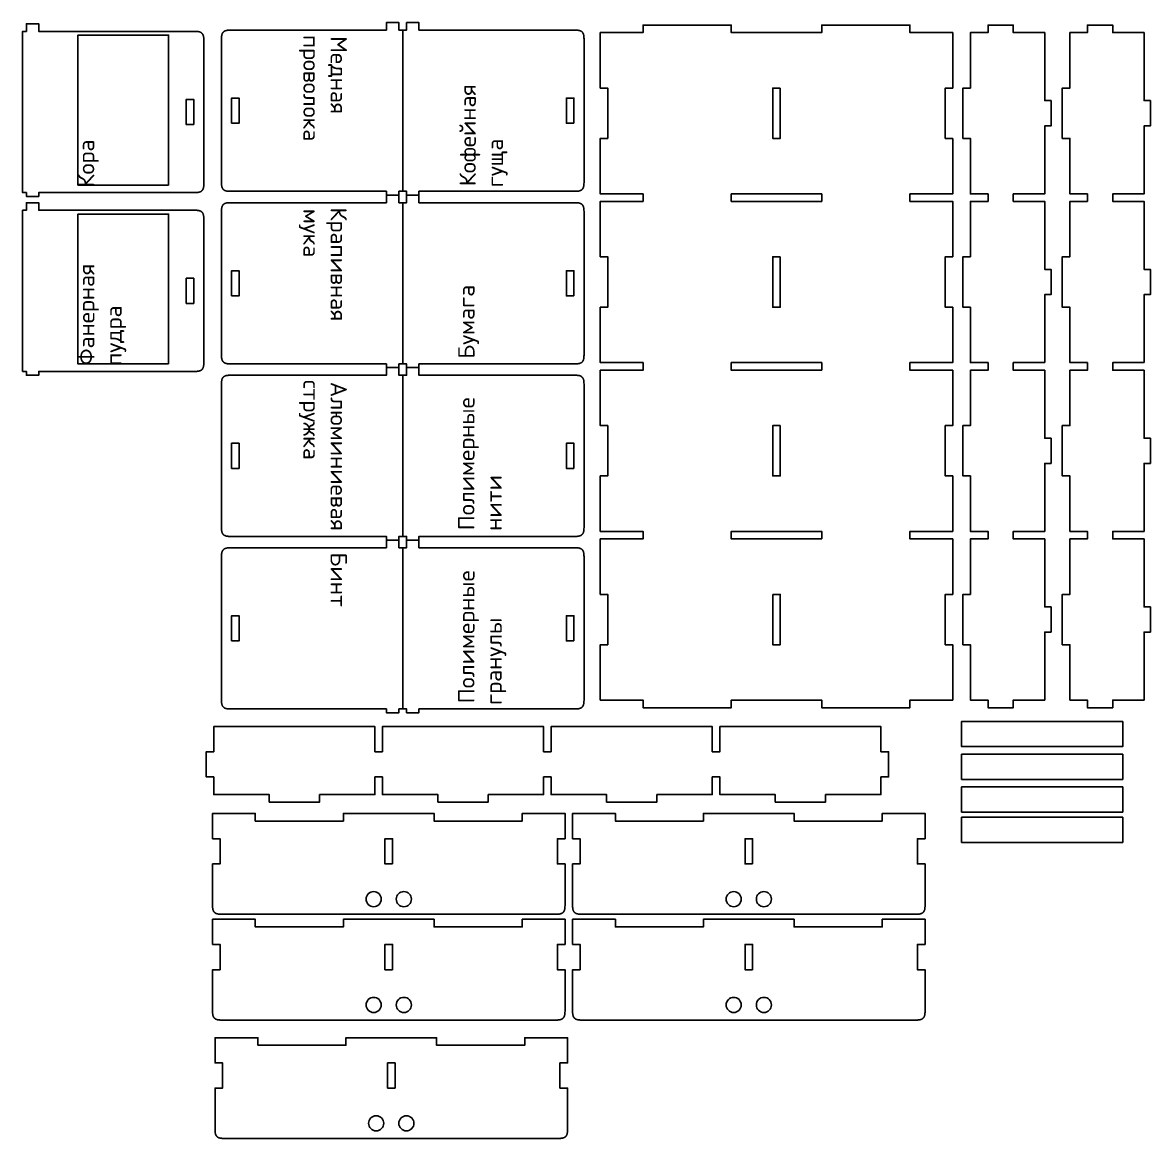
# Model space of a CAD drawing. Extents: x -322 to 126, y -771 to -328.
import ezdxf

# ---------------------------------------------------------------- set-up
doc = ezdxf.new("R2010")
doc.units = 0
doc.layers.add('DEFAULT', color=7, linetype='CONTINUOUS')
doc.styles.add('MTXPL_ARIAL', font='txt.shx', dxfattribs={"height": 0.2})
doc.styles.add('MTXPL_CONSOLAS', font='txt.shx', dxfattribs={"height": 0.2})

# ---------------------------------------------------------------- blocks, each defined once
blk = doc.blocks.new('*X1')
at = {"layer": 'DEFAULT', "style": 'MTXPL_ARIAL'}
for s, p in [('Фанерная', (-293.9, -464.06)), ('пудра', (-283.07, -464.3))]:
    blk.add_text(s, height=6.5, rotation=90, dxfattribs=at).set_placement(p)
blk = doc.blocks.new('*X2')
at = {"layer": 'DEFAULT', "style": 'MTXPL_CONSOLAS'}
for s, p in [('Полимерные', (-142.95, -598.27)), ('гранулы', (-132.11, -598.9))]:
    blk.add_text(s, height=6.5, rotation=90, dxfattribs=at).set_placement(p)
blk = doc.blocks.new('*X3')
at = {"layer": 'DEFAULT', "style": 'MTXPL_CONSOLAS'}
for s, p in [('Полимерные', (-142.95, -529.56)), ('нити', (-132.11, -529.78))]:
    blk.add_text(s, height=6.5, rotation=90, dxfattribs=at).set_placement(p)
blk = doc.blocks.new('*X4')
at = {"layer": 'DEFAULT', "style": 'MTXPL_CONSOLAS'}
for s, p in [('проволока', (-210.95, -332.87)), ('Медная', (-200.12, -333.42))]:
    blk.add_text(s, height=6.5, rotation=270, dxfattribs=at).set_placement(p)
blk = doc.blocks.new('*X5')
at = {"layer": 'DEFAULT', "style": 'MTXPL_CONSOLAS'}
for s, p in [('мука', (-210.95, -401.93)), ('Крапивная', (-200.12, -401.39))]:
    blk.add_text(s, height=6.5, rotation=270, dxfattribs=at).set_placement(p)
blk = doc.blocks.new('*X6')
at = {"layer": 'DEFAULT', "style": 'MTXPL_CONSOLAS'}
for s, p in [('стружка', (-210.95, -469.88)), ('Алюминиевая', (-200.12, -470.62))]:
    blk.add_text(s, height=6.5, rotation=270, dxfattribs=at).set_placement(p)
blk = doc.blocks.new('*X7')
at = {"layer": 'DEFAULT', "style": 'MTXPL_CONSOLAS'}
for s, p in [('Кофейная', (-142.42, -392.97)), ('гуща', (-131.59, -393.4))]:
    blk.add_text(s, height=6.5, rotation=90, dxfattribs=at).set_placement(p)

msp = doc.modelspace()

# ---------------------------------------------------------------- linework, layer by layer
at = {"layer": 'DEFAULT'}
for points in [[(-254.45, -331.5), (-316, -331.5), (-316, -328.5), (-320.91, -328.5), (-320.91, -331.5), (-322.45, -331.5), (-322.45, -395.5), (-320.91, -395.5), (-320.91, -397), (-316, -397), (-316, -395.5), (-254.45, -395.5), (-253.95, -395.5), (-253.47, -395.49), (-253.23, -395.47), (-253, -395.45), (-252.89, -395.44), (-252.78, -395.43), (-252.67, -395.41), (-252.56, -395.39), (-252.46, -395.37), (-252.36, -395.35), (-252.26, -395.32), (-252.16, -395.29), (-252.06, -395.26), (-251.97, -395.23), (-251.93, -395.21), (-251.88, -395.2), (-251.84, -395.18), (-251.8, -395.16), (-251.75, -395.14), (-251.71, -395.12), (-251.67, -395.09), (-251.63, -395.07), (-251.59, -395.05), (-251.55, -395.03), (-251.51, -395), (-251.48, -394.98), (-251.44, -394.95), (-251.4, -394.92), (-251.37, -394.9), (-251.33, -394.87), (-251.3, -394.84), (-251.27, -394.81), (-251.23, -394.78), (-251.2, -394.75), (-251.17, -394.72), (-251.14, -394.69), (-251.11, -394.65), (-251.08, -394.62), (-251.06, -394.58), (-251.03, -394.55), (-251, -394.51), (-250.98, -394.48), (-250.95, -394.44), (-250.93, -394.4), (-250.9, -394.36), (-250.88, -394.32), (-250.86, -394.28), (-250.84, -394.24), (-250.82, -394.2), (-250.8, -394.16), (-250.78, -394.11), (-250.76, -394.07), (-250.74, -394.03), (-250.72, -393.98), (-250.69, -393.89), (-250.66, -393.79), (-250.63, -393.7), (-250.61, -393.6), (-250.58, -393.49), (-250.56, -393.39), (-250.54, -393.28), (-250.53, -393.18), (-250.51, -393.06), (-250.5, -392.95), (-250.48, -392.72), (-250.47, -392.49), (-250.45, -392), (-250.45, -391.5), (-250.45, -335.5), (-250.45, -335), (-250.47, -334.51), (-250.48, -334.28), (-250.5, -334.05), (-250.51, -333.94), (-250.53, -333.82), (-250.54, -333.72), (-250.56, -333.61), (-250.58, -333.51), (-250.61, -333.4), (-250.63, -333.3), (-250.66, -333.21), (-250.69, -333.11), (-250.72, -333.02), (-250.74, -332.97), (-250.76, -332.93), (-250.78, -332.89), (-250.8, -332.84), (-250.82, -332.8), (-250.84, -332.76), (-250.86, -332.72), (-250.88, -332.68), (-250.9, -332.64), (-250.93, -332.6), (-250.95, -332.56), (-250.98, -332.52), (-251, -332.49), (-251.03, -332.45), (-251.06, -332.42), (-251.08, -332.38), (-251.11, -332.35), (-251.14, -332.31), (-251.17, -332.28), (-251.2, -332.25), (-251.23, -332.22), (-251.27, -332.19), (-251.3, -332.16), (-251.33, -332.13), (-251.37, -332.1), (-251.4, -332.08), (-251.44, -332.05), (-251.48, -332.02), (-251.51, -332), (-251.55, -331.97), (-251.59, -331.95), (-251.63, -331.93), (-251.67, -331.91), (-251.71, -331.88), (-251.75, -331.86), (-251.8, -331.84), (-251.84, -331.82), (-251.88, -331.8), (-251.93, -331.79), (-251.97, -331.77), (-252.06, -331.74), (-252.16, -331.71), (-252.26, -331.68), (-252.36, -331.65), (-252.46, -331.63), (-252.56, -331.61), (-252.67, -331.59), (-252.78, -331.57), (-252.89, -331.56), (-253, -331.55), (-253.23, -331.53), (-253.47, -331.51), (-253.95, -331.5)], [(-103.45, -331), (-165, -331), (-165, -328), (-169.91, -328), (-169.91, -331), (-171.45, -331), (-171.45, -395), (-169.91, -395), (-169.91, -396.5), (-165, -396.5), (-165, -395), (-103.45, -395), (-102.95, -395), (-102.47, -394.99), (-102.23, -394.97), (-102, -394.95), (-101.89, -394.94), (-101.78, -394.93), (-101.67, -394.91), (-101.56, -394.89), (-101.46, -394.87), (-101.36, -394.85), (-101.26, -394.82), (-101.16, -394.79), (-101.06, -394.76), (-100.97, -394.73), (-100.93, -394.71), (-100.88, -394.7), (-100.84, -394.68), (-100.8, -394.66), (-100.75, -394.64), (-100.71, -394.62), (-100.67, -394.59), (-100.63, -394.57), (-100.59, -394.55), (-100.55, -394.53), (-100.51, -394.5), (-100.48, -394.48), (-100.44, -394.45), (-100.4, -394.42), (-100.37, -394.4), (-100.33, -394.37), (-100.3, -394.34), (-100.27, -394.31), (-100.23, -394.28), (-100.2, -394.25), (-100.17, -394.22), (-100.14, -394.19), (-100.11, -394.15), (-100.08, -394.12), (-100.06, -394.08), (-100.03, -394.05), (-100, -394.01), (-99.98, -393.98), (-99.95, -393.94), (-99.93, -393.9), (-99.9, -393.86), (-99.88, -393.82), (-99.86, -393.78), (-99.84, -393.74), (-99.82, -393.7), (-99.8, -393.66), (-99.78, -393.61), (-99.76, -393.57), (-99.74, -393.53), (-99.72, -393.48), (-99.69, -393.39), (-99.66, -393.29), (-99.63, -393.2), (-99.61, -393.1), (-99.58, -392.99), (-99.56, -392.89), (-99.54, -392.78), (-99.53, -392.68), (-99.51, -392.56), (-99.5, -392.45), (-99.48, -392.22), (-99.47, -391.99), (-99.45, -391.5), (-99.45, -391), (-99.45, -335), (-99.45, -334.5), (-99.47, -334.01), (-99.48, -333.78), (-99.5, -333.55), (-99.51, -333.44), (-99.53, -333.32), (-99.54, -333.22), (-99.56, -333.11), (-99.58, -333.01), (-99.61, -332.9), (-99.63, -332.8), (-99.66, -332.71), (-99.69, -332.61), (-99.72, -332.52), (-99.74, -332.47), (-99.76, -332.43), (-99.78, -332.39), (-99.8, -332.34), (-99.82, -332.3), (-99.84, -332.26), (-99.86, -332.22), (-99.88, -332.18), (-99.9, -332.14), (-99.93, -332.1), (-99.95, -332.06), (-99.98, -332.02), (-100, -331.99), (-100.03, -331.95), (-100.06, -331.92), (-100.08, -331.88), (-100.11, -331.85), (-100.14, -331.81), (-100.17, -331.78), (-100.2, -331.75), (-100.23, -331.72), (-100.27, -331.69), (-100.3, -331.66), (-100.33, -331.63), (-100.37, -331.6), (-100.4, -331.58), (-100.44, -331.55), (-100.48, -331.52), (-100.51, -331.5), (-100.55, -331.47), (-100.59, -331.45), (-100.63, -331.43), (-100.67, -331.41), (-100.71, -331.38), (-100.75, -331.36), (-100.8, -331.34), (-100.84, -331.32), (-100.88, -331.3), (-100.93, -331.29), (-100.97, -331.27), (-101.06, -331.24), (-101.16, -331.21), (-101.26, -331.18), (-101.36, -331.15), (-101.46, -331.13), (-101.56, -331.11), (-101.67, -331.09), (-101.78, -331.07), (-101.89, -331.06), (-102, -331.05), (-102.23, -331.03), (-102.47, -331.01), (-102.95, -331)], [(47, -374), (47, -396), (30, -396), (30, -399), (47, -399), (47, -421), (44, -421), (44, -441), (47, -441), (47, -463), (30, -463), (30, -466), (47, -466), (47, -488), (44, -488), (44, -508), (47, -508), (47, -530), (30, -530), (30, -533), (47, -533), (47, -555), (44, -555), (44, -575), (47, -575), (47, -597), (30, -597), (30, -600), (-5, -600), (-5, -597), (-41, -597), (-41, -600), (-76, -600), (-76, -597), (-93, -597), (-93, -575), (-90, -575), (-90, -555), (-93, -555), (-93, -533), (-76, -533), (-76, -530), (-93, -530), (-93, -508), (-90, -508), (-90, -488), (-93, -488), (-93, -466), (-76, -466), (-76, -463), (-93, -463), (-93, -441), (-90, -441), (-90, -421), (-93, -421), (-93, -399), (-76, -399), (-76, -396), (-93, -396), (-93, -374), (-90, -374), (-90, -354), (-93, -354), (-93, -332), (-76, -332), (-76, -329), (-41, -329), (-41, -332), (-5, -332), (-5, -329), (30, -329), (30, -332), (47, -332), (47, -354), (44, -354), (44, -374)], [(83.52, -463), (71.04, -463), (71.04, -466), (83.52, -466), (83.52, -493), (86.04, -493), (86.04, -503), (83.52, -503), (83.52, -530), (71.04, -530), (71.04, -533), (83.52, -533), (83.52, -560), (86.04, -560), (86.04, -570), (83.52, -570), (83.52, -597), (71.04, -597), (71.04, -600), (61.04, -600), (61.04, -597), (54.04, -597), (54.04, -575), (51.04, -575), (51.04, -555), (54.04, -555), (54.04, -533), (61.04, -533), (61.04, -530), (54.04, -530), (54.04, -508), (51.04, -508), (51.04, -488), (54.04, -488), (54.04, -466), (61.04, -466), (61.04, -463), (54.04, -463), (54.04, -441), (51.04, -441), (51.04, -421), (54.04, -421), (54.04, -399), (61.04, -399), (61.04, -396), (54.04, -396), (54.04, -374), (51.04, -374), (51.04, -354), (54.04, -354), (54.04, -332), (61.04, -332), (61.04, -329), (71.04, -329), (71.04, -332), (83.52, -332), (83.52, -359), (86.04, -359), (86.04, -369), (83.52, -369), (83.52, -396), (71.04, -396), (71.04, -399), (83.52, -399), (83.52, -426), (86.04, -426), (86.04, -436), (83.52, -436)], [(123, -463), (110.52, -463), (110.52, -466), (123, -466), (123, -493), (125.52, -493), (125.52, -503), (123, -503), (123, -530), (110.52, -530), (110.52, -533), (123, -533), (123, -560), (125.52, -560), (125.52, -570), (123, -570), (123, -597), (110.52, -597), (110.52, -600), (100.52, -600), (100.52, -597), (93.52, -597), (93.52, -575), (90.52, -575), (90.52, -555), (93.52, -555), (93.52, -533), (100.52, -533), (100.52, -530), (93.52, -530), (93.52, -508), (90.52, -508), (90.52, -488), (93.52, -488), (93.52, -466), (100.52, -466), (100.52, -463), (93.52, -463), (93.52, -441), (90.52, -441), (90.52, -421), (93.52, -421), (93.52, -399), (100.52, -399), (100.52, -396), (93.52, -396), (93.52, -374), (90.52, -374), (90.52, -354), (93.52, -354), (93.52, -332), (100.52, -332), (100.52, -329), (110.52, -329), (110.52, -332), (123, -332), (123, -359), (125.52, -359), (125.52, -369), (123, -369), (123, -396), (110.52, -396), (110.52, -399), (123, -399), (123, -426), (125.52, -426), (125.52, -436), (123, -436)], [(-264.45, -392.5), (-300.45, -392.5), (-300.45, -333), (-264.45, -333)], [(-239.45, -368), (-236.45, -368), (-236.45, -358), (-239.45, -358)], [(-103.45, -368), (-106.45, -368), (-106.45, -358), (-103.45, -358)], [(-21.5, -354), (-21.5, -374), (-24.5, -374), (-24.5, -354)], [(-254.45, -368.5), (-257.45, -368.5), (-257.45, -358.5), (-254.45, -358.5)], [(-239.45, -399.5), (-177.91, -399.5), (-177.91, -396.5), (-173, -396.5), (-173, -399.5), (-171.45, -399.5), (-171.45, -463.5), (-173, -463.5), (-173, -465), (-177.91, -465), (-177.91, -463.5), (-239.45, -463.5), (-239.95, -463.5), (-240.44, -463.49), (-240.67, -463.47), (-240.91, -463.45), (-241.02, -463.44), (-241.13, -463.43), (-241.24, -463.41), (-241.34, -463.39), (-241.45, -463.37), (-241.55, -463.35), (-241.65, -463.32), (-241.75, -463.29), (-241.84, -463.26), (-241.93, -463.23), (-241.98, -463.21), (-242.02, -463.2), (-242.07, -463.18), (-242.11, -463.16), (-242.15, -463.14), (-242.19, -463.12), (-242.24, -463.09), (-242.28, -463.07), (-242.32, -463.05), (-242.35, -463.03), (-242.39, -463), (-242.43, -462.98), (-242.47, -462.95), (-242.5, -462.92), (-242.54, -462.9), (-242.57, -462.87), (-242.61, -462.84), (-242.64, -462.81), (-242.67, -462.78), (-242.7, -462.75), (-242.73, -462.72), (-242.76, -462.69), (-242.79, -462.65), (-242.82, -462.62), (-242.85, -462.58), (-242.88, -462.55), (-242.9, -462.51), (-242.93, -462.48), (-242.95, -462.44), (-242.98, -462.4), (-243, -462.36), (-243.03, -462.32), (-243.05, -462.28), (-243.07, -462.24), (-243.09, -462.2), (-243.11, -462.16), (-243.13, -462.11), (-243.15, -462.07), (-243.17, -462.03), (-243.18, -461.98), (-243.22, -461.89), (-243.25, -461.79), (-243.27, -461.7), (-243.3, -461.6), (-243.32, -461.49), (-243.34, -461.39), (-243.36, -461.28), (-243.38, -461.18), (-243.39, -461.06), (-243.41, -460.95), (-243.42, -460.72), (-243.44, -460.49), (-243.45, -460), (-243.45, -459.5), (-243.45, -403.5), (-243.45, -403), (-243.44, -402.51), (-243.42, -402.28), (-243.41, -402.05), (-243.39, -401.94), (-243.38, -401.82), (-243.36, -401.72), (-243.34, -401.61), (-243.32, -401.51), (-243.3, -401.4), (-243.27, -401.3), (-243.25, -401.21), (-243.22, -401.11), (-243.18, -401.02), (-243.17, -400.97), (-243.15, -400.93), (-243.13, -400.89), (-243.11, -400.84), (-243.09, -400.8), (-243.07, -400.76), (-243.05, -400.72), (-243.03, -400.68), (-243, -400.64), (-242.98, -400.6), (-242.95, -400.56), (-242.93, -400.52), (-242.9, -400.49), (-242.88, -400.45), (-242.85, -400.42), (-242.82, -400.38), (-242.79, -400.35), (-242.76, -400.31), (-242.73, -400.28), (-242.7, -400.25), (-242.67, -400.22), (-242.64, -400.19), (-242.61, -400.16), (-242.57, -400.13), (-242.54, -400.1), (-242.5, -400.08), (-242.47, -400.05), (-242.43, -400.02), (-242.39, -400), (-242.35, -399.97), (-242.32, -399.95), (-242.28, -399.93), (-242.24, -399.91), (-242.19, -399.88), (-242.15, -399.86), (-242.11, -399.84), (-242.07, -399.82), (-242.02, -399.8), (-241.98, -399.79), (-241.93, -399.77), (-241.84, -399.74), (-241.75, -399.71), (-241.65, -399.68), (-241.55, -399.65), (-241.45, -399.63), (-241.34, -399.61), (-241.24, -399.59), (-241.13, -399.57), (-241.02, -399.56), (-240.91, -399.55), (-240.67, -399.53), (-240.44, -399.51), (-239.95, -399.5)], [(-5, -399), (-41, -399), (-41, -396), (-5, -396)], [(-254.45, -402.5), (-316, -402.5), (-316, -399.5), (-320.91, -399.5), (-320.91, -402.5), (-322.45, -402.5), (-322.45, -466.5), (-320.91, -466.5), (-320.91, -468), (-316, -468), (-316, -466.5), (-254.45, -466.5), (-253.95, -466.5), (-253.47, -466.49), (-253.23, -466.47), (-253, -466.45), (-252.89, -466.44), (-252.78, -466.43), (-252.67, -466.41), (-252.56, -466.39), (-252.46, -466.37), (-252.36, -466.35), (-252.26, -466.32), (-252.16, -466.29), (-252.06, -466.26), (-251.97, -466.23), (-251.93, -466.21), (-251.88, -466.2), (-251.84, -466.18), (-251.8, -466.16), (-251.75, -466.14), (-251.71, -466.12), (-251.67, -466.09), (-251.63, -466.07), (-251.59, -466.05), (-251.55, -466.03), (-251.51, -466), (-251.48, -465.98), (-251.44, -465.95), (-251.4, -465.92), (-251.37, -465.9), (-251.33, -465.87), (-251.3, -465.84), (-251.27, -465.81), (-251.23, -465.78), (-251.2, -465.75), (-251.17, -465.72), (-251.14, -465.69), (-251.11, -465.65), (-251.08, -465.62), (-251.06, -465.58), (-251.03, -465.55), (-251, -465.51), (-250.98, -465.48), (-250.95, -465.44), (-250.93, -465.4), (-250.9, -465.36), (-250.88, -465.32), (-250.86, -465.28), (-250.84, -465.24), (-250.82, -465.2), (-250.8, -465.16), (-250.78, -465.11), (-250.76, -465.07), (-250.74, -465.03), (-250.72, -464.98), (-250.69, -464.89), (-250.66, -464.79), (-250.63, -464.7), (-250.61, -464.6), (-250.58, -464.49), (-250.56, -464.39), (-250.54, -464.28), (-250.53, -464.18), (-250.51, -464.06), (-250.5, -463.95), (-250.48, -463.72), (-250.47, -463.49), (-250.45, -463), (-250.45, -462.5), (-250.45, -406.5), (-250.45, -406), (-250.47, -405.51), (-250.48, -405.28), (-250.5, -405.05), (-250.51, -404.94), (-250.53, -404.82), (-250.54, -404.72), (-250.56, -404.61), (-250.58, -404.51), (-250.61, -404.4), (-250.63, -404.3), (-250.66, -404.21), (-250.69, -404.11), (-250.72, -404.02), (-250.74, -403.97), (-250.76, -403.93), (-250.78, -403.89), (-250.8, -403.84), (-250.82, -403.8), (-250.84, -403.76), (-250.86, -403.72), (-250.88, -403.68), (-250.9, -403.64), (-250.93, -403.6), (-250.95, -403.56), (-250.98, -403.52), (-251, -403.49), (-251.03, -403.45), (-251.06, -403.42), (-251.08, -403.38), (-251.11, -403.35), (-251.14, -403.31), (-251.17, -403.28), (-251.2, -403.25), (-251.23, -403.22), (-251.27, -403.19), (-251.3, -403.16), (-251.33, -403.13), (-251.37, -403.1), (-251.4, -403.08), (-251.44, -403.05), (-251.48, -403.02), (-251.51, -403), (-251.55, -402.97), (-251.59, -402.95), (-251.63, -402.93), (-251.67, -402.91), (-251.71, -402.88), (-251.75, -402.86), (-251.8, -402.84), (-251.84, -402.82), (-251.88, -402.8), (-251.93, -402.79), (-251.97, -402.77), (-252.06, -402.74), (-252.16, -402.71), (-252.26, -402.68), (-252.36, -402.65), (-252.46, -402.63), (-252.56, -402.61), (-252.67, -402.59), (-252.78, -402.57), (-252.89, -402.56), (-253, -402.55), (-253.23, -402.53), (-253.47, -402.51), (-253.95, -402.5)], [(-264.45, -463.5), (-300.45, -463.5), (-300.45, -404), (-264.45, -404)], [(-21.5, -421), (-21.5, -441), (-24.5, -441), (-24.5, -421)], [(-254.45, -439.5), (-257.45, -439.5), (-257.45, -429.5), (-254.45, -429.5)], [(-239.45, -436.5), (-236.45, -436.5), (-236.45, -426.5), (-239.45, -426.5)], [(-103.45, -436.5), (-106.45, -436.5), (-106.45, -426.5), (-103.45, -426.5)], [(-239.45, -468), (-177.91, -468), (-177.91, -465), (-173, -465), (-173, -468), (-171.45, -468), (-171.45, -532), (-173, -532), (-173, -533.5), (-177.91, -533.5), (-177.91, -532), (-239.45, -532), (-239.95, -532), (-240.44, -531.99), (-240.67, -531.97), (-240.91, -531.95), (-241.02, -531.94), (-241.13, -531.93), (-241.24, -531.91), (-241.34, -531.89), (-241.45, -531.87), (-241.55, -531.85), (-241.65, -531.82), (-241.75, -531.79), (-241.84, -531.76), (-241.93, -531.73), (-241.98, -531.71), (-242.02, -531.7), (-242.07, -531.68), (-242.11, -531.66), (-242.15, -531.64), (-242.19, -531.62), (-242.24, -531.59), (-242.28, -531.57), (-242.32, -531.55), (-242.35, -531.53), (-242.39, -531.5), (-242.43, -531.48), (-242.47, -531.45), (-242.5, -531.42), (-242.54, -531.4), (-242.57, -531.37), (-242.61, -531.34), (-242.64, -531.31), (-242.67, -531.28), (-242.7, -531.25), (-242.73, -531.22), (-242.76, -531.19), (-242.79, -531.15), (-242.82, -531.12), (-242.85, -531.08), (-242.88, -531.05), (-242.9, -531.01), (-242.93, -530.98), (-242.95, -530.94), (-242.98, -530.9), (-243, -530.86), (-243.03, -530.82), (-243.05, -530.78), (-243.07, -530.74), (-243.09, -530.7), (-243.11, -530.66), (-243.13, -530.61), (-243.15, -530.57), (-243.17, -530.53), (-243.18, -530.48), (-243.22, -530.39), (-243.25, -530.29), (-243.27, -530.2), (-243.3, -530.1), (-243.32, -529.99), (-243.34, -529.89), (-243.36, -529.78), (-243.38, -529.68), (-243.39, -529.56), (-243.41, -529.45), (-243.42, -529.22), (-243.44, -528.99), (-243.45, -528.5), (-243.45, -528), (-243.45, -472), (-243.45, -471.5), (-243.44, -471.01), (-243.42, -470.78), (-243.41, -470.55), (-243.39, -470.44), (-243.38, -470.32), (-243.36, -470.22), (-243.34, -470.11), (-243.32, -470.01), (-243.3, -469.9), (-243.27, -469.8), (-243.25, -469.71), (-243.22, -469.61), (-243.18, -469.52), (-243.17, -469.47), (-243.15, -469.43), (-243.13, -469.39), (-243.11, -469.34), (-243.09, -469.3), (-243.07, -469.26), (-243.05, -469.22), (-243.03, -469.18), (-243, -469.14), (-242.98, -469.1), (-242.95, -469.06), (-242.93, -469.02), (-242.9, -468.99), (-242.88, -468.95), (-242.85, -468.92), (-242.82, -468.88), (-242.79, -468.85), (-242.76, -468.81), (-242.73, -468.78), (-242.7, -468.75), (-242.67, -468.72), (-242.64, -468.69), (-242.61, -468.66), (-242.57, -468.63), (-242.54, -468.6), (-242.5, -468.58), (-242.47, -468.55), (-242.43, -468.52), (-242.39, -468.5), (-242.35, -468.47), (-242.32, -468.45), (-242.28, -468.43), (-242.24, -468.41), (-242.19, -468.38), (-242.15, -468.36), (-242.11, -468.34), (-242.07, -468.32), (-242.02, -468.3), (-241.98, -468.29), (-241.93, -468.27), (-241.84, -468.24), (-241.75, -468.21), (-241.65, -468.18), (-241.55, -468.15), (-241.45, -468.13), (-241.34, -468.11), (-241.24, -468.09), (-241.13, -468.07), (-241.02, -468.06), (-240.91, -468.05), (-240.67, -468.03), (-240.44, -468.01), (-239.95, -468)], [(-5, -466), (-41, -466), (-41, -463), (-5, -463)], [(-21.5, -488), (-21.5, -508), (-24.5, -508), (-24.5, -488)], [(-239.45, -505), (-236.45, -505), (-236.45, -495), (-239.45, -495)], [(-103.45, -505), (-106.45, -505), (-106.45, -495), (-103.45, -495)], [(-5, -533), (-41, -533), (-41, -530), (-5, -530)], [(-103.45, -536.5), (-165, -536.5), (-165, -533.5), (-169.91, -533.5), (-169.91, -536.5), (-171.45, -536.5), (-171.45, -600.5), (-169.91, -600.5), (-169.91, -602), (-165, -602), (-165, -600.5), (-103.45, -600.5), (-102.95, -600.5), (-102.47, -600.49), (-102.23, -600.47), (-102, -600.45), (-101.89, -600.44), (-101.78, -600.43), (-101.67, -600.41), (-101.56, -600.39), (-101.46, -600.37), (-101.36, -600.35), (-101.26, -600.32), (-101.16, -600.29), (-101.06, -600.26), (-100.97, -600.23), (-100.93, -600.21), (-100.88, -600.2), (-100.84, -600.18), (-100.8, -600.16), (-100.75, -600.14), (-100.71, -600.12), (-100.67, -600.09), (-100.63, -600.07), (-100.59, -600.05), (-100.55, -600.03), (-100.51, -600), (-100.48, -599.98), (-100.44, -599.95), (-100.4, -599.92), (-100.37, -599.9), (-100.33, -599.87), (-100.3, -599.84), (-100.27, -599.81), (-100.23, -599.78), (-100.2, -599.75), (-100.17, -599.72), (-100.14, -599.69), (-100.11, -599.65), (-100.08, -599.62), (-100.06, -599.58), (-100.03, -599.55), (-100, -599.51), (-99.98, -599.48), (-99.95, -599.44), (-99.93, -599.4), (-99.9, -599.36), (-99.88, -599.32), (-99.86, -599.28), (-99.84, -599.24), (-99.82, -599.2), (-99.8, -599.16), (-99.78, -599.11), (-99.76, -599.07), (-99.74, -599.03), (-99.72, -598.98), (-99.69, -598.89), (-99.66, -598.79), (-99.63, -598.7), (-99.61, -598.6), (-99.58, -598.49), (-99.56, -598.39), (-99.54, -598.28), (-99.53, -598.18), (-99.51, -598.06), (-99.5, -597.95), (-99.48, -597.72), (-99.47, -597.49), (-99.45, -597), (-99.45, -596.5), (-99.45, -540.5), (-99.45, -540), (-99.47, -539.51), (-99.48, -539.28), (-99.5, -539.05), (-99.51, -538.94), (-99.53, -538.82), (-99.54, -538.72), (-99.56, -538.61), (-99.58, -538.51), (-99.61, -538.4), (-99.63, -538.3), (-99.66, -538.21), (-99.69, -538.11), (-99.72, -538.02), (-99.74, -537.97), (-99.76, -537.93), (-99.78, -537.89), (-99.8, -537.84), (-99.82, -537.8), (-99.84, -537.76), (-99.86, -537.72), (-99.88, -537.68), (-99.9, -537.64), (-99.93, -537.6), (-99.95, -537.56), (-99.98, -537.52), (-100, -537.49), (-100.03, -537.45), (-100.06, -537.42), (-100.08, -537.38), (-100.11, -537.35), (-100.14, -537.31), (-100.17, -537.28), (-100.2, -537.25), (-100.23, -537.22), (-100.27, -537.19), (-100.3, -537.16), (-100.33, -537.13), (-100.37, -537.1), (-100.4, -537.08), (-100.44, -537.05), (-100.48, -537.02), (-100.51, -537), (-100.55, -536.97), (-100.59, -536.95), (-100.63, -536.93), (-100.67, -536.91), (-100.71, -536.88), (-100.75, -536.86), (-100.8, -536.84), (-100.84, -536.82), (-100.88, -536.8), (-100.93, -536.79), (-100.97, -536.77), (-101.06, -536.74), (-101.16, -536.71), (-101.26, -536.68), (-101.36, -536.65), (-101.46, -536.63), (-101.56, -536.61), (-101.67, -536.59), (-101.78, -536.57), (-101.89, -536.56), (-102, -536.55), (-102.23, -536.53), (-102.47, -536.51), (-102.95, -536.5)], [(-24.5, -555), (-24.5, -575), (-21.5, -575), (-21.5, -555)], [(-239.45, -573.5), (-236.45, -573.5), (-236.45, -563.5), (-239.45, -563.5)], [(-103.45, -573.5), (-106.45, -573.5), (-106.45, -563.5), (-103.45, -563.5)], [(-224.5, -637.5), (-224.5, -634.5), (-246.5, -634.5), (-246.5, -627.5), (-249.5, -627.5), (-249.5, -617.5), (-246.5, -617.5), (-246.5, -607.5), (-182.5, -607.5), (-182.5, -617.5), (-179.5, -617.5), (-179.5, -607.5), (-115.5, -607.5), (-115.5, -617.5), (-112.5, -617.5), (-112.5, -607.5), (-48.5, -607.5), (-48.5, -617.5), (-45.5, -617.5), (-45.5, -607.5), (18.5, -607.5), (18.5, -617.5), (21.5, -617.5), (21.5, -627.5), (18.5, -627.5), (18.5, -634.5), (-3.5, -634.5), (-3.5, -637.5), (-23.5, -637.5), (-23.5, -634.5), (-45.5, -634.5), (-45.5, -627.5), (-48.5, -627.5), (-48.5, -634.5), (-70.5, -634.5), (-70.5, -637.5), (-90.5, -637.5), (-90.5, -634.5), (-112.5, -634.5), (-112.5, -627.5), (-115.5, -627.5), (-115.5, -634.5), (-137.5, -634.5), (-137.5, -637.5), (-157.5, -637.5), (-157.5, -634.5), (-179.5, -634.5), (-179.5, -627.5), (-182.5, -627.5), (-182.5, -634.5), (-204.5, -634.5), (-204.5, -637.5)], [(114.52, -605.46), (114.52, -615.46), (50.52, -615.46), (50.52, -605.46)], [(114.52, -618.46), (114.52, -628.46), (50.52, -628.46), (50.52, -618.46)], [(114.52, -631.46), (114.52, -641.46), (50.52, -641.46), (50.52, -631.46)], [(-247, -678), (-247, -678.5), (-246.99, -678.99), (-246.97, -679.22), (-246.95, -679.45), (-246.94, -679.56), (-246.93, -679.68), (-246.91, -679.78), (-246.89, -679.89), (-246.87, -679.99), (-246.85, -680.1), (-246.82, -680.2), (-246.79, -680.29), (-246.76, -680.39), (-246.73, -680.48), (-246.71, -680.53), (-246.7, -680.57), (-246.68, -680.61), (-246.66, -680.66), (-246.64, -680.7), (-246.62, -680.74), (-246.59, -680.78), (-246.57, -680.82), (-246.55, -680.86), (-246.53, -680.9), (-246.5, -680.94), (-246.48, -680.98), (-246.45, -681.01), (-246.42, -681.05), (-246.4, -681.08), (-246.37, -681.12), (-246.34, -681.15), (-246.31, -681.19), (-246.28, -681.22), (-246.25, -681.25), (-246.22, -681.28), (-246.19, -681.31), (-246.15, -681.34), (-246.12, -681.37), (-246.08, -681.4), (-246.05, -681.42), (-246.01, -681.45), (-245.98, -681.48), (-245.94, -681.5), (-245.9, -681.53), (-245.86, -681.55), (-245.82, -681.57), (-245.78, -681.59), (-245.74, -681.62), (-245.7, -681.64), (-245.66, -681.66), (-245.61, -681.68), (-245.57, -681.7), (-245.53, -681.71), (-245.48, -681.73), (-245.39, -681.76), (-245.29, -681.79), (-245.2, -681.82), (-245.1, -681.85), (-244.99, -681.87), (-244.89, -681.89), (-244.78, -681.91), (-244.68, -681.93), (-244.56, -681.94), (-244.45, -681.95), (-244.22, -681.97), (-243.99, -681.99), (-243.5, -682), (-243, -682), (-111, -682), (-110.5, -682), (-110.01, -681.99), (-109.78, -681.97), (-109.55, -681.95), (-109.44, -681.94), (-109.32, -681.93), (-109.22, -681.91), (-109.11, -681.89), (-109.01, -681.87), (-108.9, -681.85), (-108.8, -681.82), (-108.71, -681.79), (-108.61, -681.76), (-108.52, -681.73), (-108.47, -681.71), (-108.43, -681.7), (-108.39, -681.68), (-108.34, -681.66), (-108.3, -681.64), (-108.26, -681.62), (-108.22, -681.59), (-108.18, -681.57), (-108.14, -681.55), (-108.1, -681.53), (-108.06, -681.5), (-108.02, -681.48), (-107.99, -681.45), (-107.95, -681.42), (-107.92, -681.4), (-107.88, -681.37), (-107.85, -681.34), (-107.81, -681.31), (-107.78, -681.28), (-107.75, -681.25), (-107.72, -681.22), (-107.69, -681.19), (-107.66, -681.15), (-107.63, -681.12), (-107.6, -681.08), (-107.58, -681.05), (-107.55, -681.01), (-107.52, -680.98), (-107.5, -680.94), (-107.47, -680.9), (-107.45, -680.86), (-107.43, -680.82), (-107.41, -680.78), (-107.38, -680.74), (-107.36, -680.7), (-107.34, -680.66), (-107.32, -680.61), (-107.3, -680.57), (-107.29, -680.53), (-107.27, -680.48), (-107.24, -680.39), (-107.21, -680.29), (-107.18, -680.2), (-107.15, -680.1), (-107.13, -679.99), (-107.11, -679.89), (-107.09, -679.78), (-107.07, -679.68), (-107.06, -679.56), (-107.05, -679.45), (-107.03, -679.22), (-107.01, -678.99), (-107, -678.5), (-107, -678), (-107, -662), (-110, -662), (-110, -652), (-107, -652), (-107, -642), (-124, -642), (-124, -645), (-159, -645), (-159, -642), (-195, -642), (-195, -645), (-230, -645), (-230, -642), (-247, -642), (-247, -652), (-244, -652), (-244, -662), (-247, -662)], [(-104, -678), (-104, -678.5), (-103.99, -678.99), (-103.97, -679.22), (-103.95, -679.45), (-103.94, -679.56), (-103.93, -679.68), (-103.91, -679.78), (-103.89, -679.89), (-103.87, -679.99), (-103.85, -680.1), (-103.82, -680.2), (-103.79, -680.29), (-103.76, -680.39), (-103.73, -680.48), (-103.71, -680.53), (-103.7, -680.57), (-103.68, -680.61), (-103.66, -680.66), (-103.64, -680.7), (-103.62, -680.74), (-103.59, -680.78), (-103.57, -680.82), (-103.55, -680.86), (-103.53, -680.9), (-103.5, -680.94), (-103.48, -680.98), (-103.45, -681.01), (-103.42, -681.05), (-103.4, -681.08), (-103.37, -681.12), (-103.34, -681.15), (-103.31, -681.19), (-103.28, -681.22), (-103.25, -681.25), (-103.22, -681.28), (-103.19, -681.31), (-103.15, -681.34), (-103.12, -681.37), (-103.08, -681.4), (-103.05, -681.42), (-103.01, -681.45), (-102.98, -681.48), (-102.94, -681.5), (-102.9, -681.53), (-102.86, -681.55), (-102.82, -681.57), (-102.78, -681.59), (-102.74, -681.62), (-102.7, -681.64), (-102.66, -681.66), (-102.61, -681.68), (-102.57, -681.7), (-102.53, -681.71), (-102.48, -681.73), (-102.39, -681.76), (-102.29, -681.79), (-102.2, -681.82), (-102.1, -681.85), (-101.99, -681.87), (-101.89, -681.89), (-101.78, -681.91), (-101.68, -681.93), (-101.56, -681.94), (-101.45, -681.95), (-101.22, -681.97), (-100.99, -681.99), (-100.5, -682), (-100, -682), (32, -682), (32.5, -682), (32.99, -681.99), (33.22, -681.97), (33.45, -681.95), (33.56, -681.94), (33.68, -681.93), (33.78, -681.91), (33.89, -681.89), (33.99, -681.87), (34.1, -681.85), (34.2, -681.82), (34.29, -681.79), (34.39, -681.76), (34.48, -681.73), (34.53, -681.71), (34.57, -681.7), (34.61, -681.68), (34.66, -681.66), (34.7, -681.64), (34.74, -681.62), (34.78, -681.59), (34.82, -681.57), (34.86, -681.55), (34.9, -681.53), (34.94, -681.5), (34.98, -681.48), (35.01, -681.45), (35.05, -681.42), (35.08, -681.4), (35.12, -681.37), (35.15, -681.34), (35.19, -681.31), (35.22, -681.28), (35.25, -681.25), (35.28, -681.22), (35.31, -681.19), (35.34, -681.15), (35.37, -681.12), (35.4, -681.08), (35.42, -681.05), (35.45, -681.01), (35.48, -680.98), (35.5, -680.94), (35.53, -680.9), (35.55, -680.86), (35.57, -680.82), (35.59, -680.78), (35.62, -680.74), (35.64, -680.7), (35.66, -680.66), (35.68, -680.61), (35.7, -680.57), (35.71, -680.53), (35.73, -680.48), (35.76, -680.39), (35.79, -680.29), (35.82, -680.2), (35.85, -680.1), (35.87, -679.99), (35.89, -679.89), (35.91, -679.78), (35.93, -679.68), (35.94, -679.56), (35.95, -679.45), (35.97, -679.22), (35.99, -678.99), (36, -678.5), (36, -678), (36, -662), (33, -662), (33, -652), (36, -652), (36, -642), (19, -642), (19, -645), (-16, -645), (-16, -642), (-52, -642), (-52, -645), (-87, -645), (-87, -642), (-104, -642), (-104, -652), (-101, -652), (-101, -662), (-104, -662)], [(114.52, -643.46), (114.52, -653.46), (50.52, -653.46), (50.52, -643.46)], [(-175.5, -662), (-175.5, -652), (-178.5, -652), (-178.5, -662)], [(-32.5, -662), (-32.5, -652), (-35.5, -652), (-35.5, -662)], [(-247, -720), (-247, -720.5), (-246.99, -720.99), (-246.97, -721.22), (-246.95, -721.45), (-246.94, -721.56), (-246.93, -721.68), (-246.91, -721.78), (-246.89, -721.89), (-246.87, -721.99), (-246.85, -722.1), (-246.82, -722.2), (-246.79, -722.29), (-246.76, -722.39), (-246.73, -722.48), (-246.71, -722.53), (-246.7, -722.57), (-246.68, -722.61), (-246.66, -722.66), (-246.64, -722.7), (-246.62, -722.74), (-246.59, -722.78), (-246.57, -722.82), (-246.55, -722.86), (-246.53, -722.9), (-246.5, -722.94), (-246.48, -722.98), (-246.45, -723.01), (-246.42, -723.05), (-246.4, -723.08), (-246.37, -723.12), (-246.34, -723.15), (-246.31, -723.19), (-246.28, -723.22), (-246.25, -723.25), (-246.22, -723.28), (-246.19, -723.31), (-246.15, -723.34), (-246.12, -723.37), (-246.08, -723.4), (-246.05, -723.42), (-246.01, -723.45), (-245.98, -723.48), (-245.94, -723.5), (-245.9, -723.53), (-245.86, -723.55), (-245.82, -723.57), (-245.78, -723.59), (-245.74, -723.62), (-245.7, -723.64), (-245.66, -723.66), (-245.61, -723.68), (-245.57, -723.7), (-245.53, -723.71), (-245.48, -723.73), (-245.39, -723.76), (-245.29, -723.79), (-245.2, -723.82), (-245.1, -723.85), (-244.99, -723.87), (-244.89, -723.89), (-244.78, -723.91), (-244.68, -723.93), (-244.56, -723.94), (-244.45, -723.95), (-244.22, -723.97), (-243.99, -723.99), (-243.5, -724), (-243, -724), (-111, -724), (-110.5, -724), (-110.01, -723.99), (-109.78, -723.97), (-109.55, -723.95), (-109.44, -723.94), (-109.32, -723.93), (-109.22, -723.91), (-109.11, -723.89), (-109.01, -723.87), (-108.9, -723.85), (-108.8, -723.82), (-108.71, -723.79), (-108.61, -723.76), (-108.52, -723.73), (-108.47, -723.71), (-108.43, -723.7), (-108.39, -723.68), (-108.34, -723.66), (-108.3, -723.64), (-108.26, -723.62), (-108.22, -723.59), (-108.18, -723.57), (-108.14, -723.55), (-108.1, -723.53), (-108.06, -723.5), (-108.02, -723.48), (-107.99, -723.45), (-107.95, -723.42), (-107.92, -723.4), (-107.88, -723.37), (-107.85, -723.34), (-107.81, -723.31), (-107.78, -723.28), (-107.75, -723.25), (-107.72, -723.22), (-107.69, -723.19), (-107.66, -723.15), (-107.63, -723.12), (-107.6, -723.08), (-107.58, -723.05), (-107.55, -723.01), (-107.52, -722.98), (-107.5, -722.94), (-107.47, -722.9), (-107.45, -722.86), (-107.43, -722.82), (-107.41, -722.78), (-107.38, -722.74), (-107.36, -722.7), (-107.34, -722.66), (-107.32, -722.61), (-107.3, -722.57), (-107.29, -722.53), (-107.27, -722.48), (-107.24, -722.39), (-107.21, -722.29), (-107.18, -722.2), (-107.15, -722.1), (-107.13, -721.99), (-107.11, -721.89), (-107.09, -721.78), (-107.07, -721.68), (-107.06, -721.56), (-107.05, -721.45), (-107.03, -721.22), (-107.01, -720.99), (-107, -720.5), (-107, -720), (-107, -704), (-110, -704), (-110, -694), (-107, -694), (-107, -684), (-124, -684), (-124, -687), (-159, -687), (-159, -684), (-195, -684), (-195, -687), (-230, -687), (-230, -684), (-247, -684), (-247, -694), (-244, -694), (-244, -704), (-247, -704)], [(-104, -720), (-104, -720.5), (-103.99, -720.99), (-103.97, -721.22), (-103.95, -721.45), (-103.94, -721.56), (-103.93, -721.68), (-103.91, -721.78), (-103.89, -721.89), (-103.87, -721.99), (-103.85, -722.1), (-103.82, -722.2), (-103.79, -722.29), (-103.76, -722.39), (-103.73, -722.48), (-103.71, -722.53), (-103.7, -722.57), (-103.68, -722.61), (-103.66, -722.66), (-103.64, -722.7), (-103.62, -722.74), (-103.59, -722.78), (-103.57, -722.82), (-103.55, -722.86), (-103.53, -722.9), (-103.5, -722.94), (-103.48, -722.98), (-103.45, -723.01), (-103.42, -723.05), (-103.4, -723.08), (-103.37, -723.12), (-103.34, -723.15), (-103.31, -723.19), (-103.28, -723.22), (-103.25, -723.25), (-103.22, -723.28), (-103.19, -723.31), (-103.15, -723.34), (-103.12, -723.37), (-103.08, -723.4), (-103.05, -723.42), (-103.01, -723.45), (-102.98, -723.48), (-102.94, -723.5), (-102.9, -723.53), (-102.86, -723.55), (-102.82, -723.57), (-102.78, -723.59), (-102.74, -723.62), (-102.7, -723.64), (-102.66, -723.66), (-102.61, -723.68), (-102.57, -723.7), (-102.53, -723.71), (-102.48, -723.73), (-102.39, -723.76), (-102.29, -723.79), (-102.2, -723.82), (-102.1, -723.85), (-101.99, -723.87), (-101.89, -723.89), (-101.78, -723.91), (-101.68, -723.93), (-101.56, -723.94), (-101.45, -723.95), (-101.22, -723.97), (-100.99, -723.99), (-100.5, -724), (-100, -724), (32, -724), (32.5, -724), (32.99, -723.99), (33.22, -723.97), (33.45, -723.95), (33.56, -723.94), (33.68, -723.93), (33.78, -723.91), (33.89, -723.89), (33.99, -723.87), (34.1, -723.85), (34.2, -723.82), (34.29, -723.79), (34.39, -723.76), (34.48, -723.73), (34.53, -723.71), (34.57, -723.7), (34.61, -723.68), (34.66, -723.66), (34.7, -723.64), (34.74, -723.62), (34.78, -723.59), (34.82, -723.57), (34.86, -723.55), (34.9, -723.53), (34.94, -723.5), (34.98, -723.48), (35.01, -723.45), (35.05, -723.42), (35.08, -723.4), (35.12, -723.37), (35.15, -723.34), (35.19, -723.31), (35.22, -723.28), (35.25, -723.25), (35.28, -723.22), (35.31, -723.19), (35.34, -723.15), (35.37, -723.12), (35.4, -723.08), (35.42, -723.05), (35.45, -723.01), (35.48, -722.98), (35.5, -722.94), (35.53, -722.9), (35.55, -722.86), (35.57, -722.82), (35.59, -722.78), (35.62, -722.74), (35.64, -722.7), (35.66, -722.66), (35.68, -722.61), (35.7, -722.57), (35.71, -722.53), (35.73, -722.48), (35.76, -722.39), (35.79, -722.29), (35.82, -722.2), (35.85, -722.1), (35.87, -721.99), (35.89, -721.89), (35.91, -721.78), (35.93, -721.68), (35.94, -721.56), (35.95, -721.45), (35.97, -721.22), (35.99, -720.99), (36, -720.5), (36, -720), (36, -704), (33, -704), (33, -694), (36, -694), (36, -684), (19, -684), (19, -687), (-16, -687), (-16, -684), (-52, -684), (-52, -687), (-87, -687), (-87, -684), (-104, -684), (-104, -694), (-101, -694), (-101, -704), (-104, -704)], [(-175.5, -704), (-175.5, -694), (-178.5, -694), (-178.5, -704)], [(-32.5, -704), (-32.5, -694), (-35.5, -694), (-35.5, -704)], [(-246, -767), (-246, -767.5), (-245.99, -767.99), (-245.97, -768.22), (-245.95, -768.45), (-245.94, -768.56), (-245.93, -768.68), (-245.91, -768.78), (-245.89, -768.89), (-245.87, -768.99), (-245.85, -769.1), (-245.82, -769.2), (-245.79, -769.29), (-245.76, -769.39), (-245.73, -769.48), (-245.71, -769.53), (-245.7, -769.57), (-245.68, -769.61), (-245.66, -769.66), (-245.64, -769.7), (-245.62, -769.74), (-245.59, -769.78), (-245.57, -769.82), (-245.55, -769.86), (-245.53, -769.9), (-245.5, -769.94), (-245.48, -769.98), (-245.45, -770.01), (-245.42, -770.05), (-245.4, -770.08), (-245.37, -770.12), (-245.34, -770.15), (-245.31, -770.19), (-245.28, -770.22), (-245.25, -770.25), (-245.22, -770.28), (-245.19, -770.31), (-245.15, -770.34), (-245.12, -770.37), (-245.08, -770.4), (-245.05, -770.42), (-245.01, -770.45), (-244.98, -770.48), (-244.94, -770.5), (-244.9, -770.53), (-244.86, -770.55), (-244.82, -770.57), (-244.78, -770.59), (-244.74, -770.62), (-244.7, -770.64), (-244.66, -770.66), (-244.61, -770.68), (-244.57, -770.7), (-244.53, -770.71), (-244.48, -770.73), (-244.39, -770.76), (-244.29, -770.79), (-244.2, -770.82), (-244.1, -770.85), (-243.99, -770.87), (-243.89, -770.89), (-243.78, -770.91), (-243.68, -770.93), (-243.56, -770.94), (-243.45, -770.95), (-243.22, -770.97), (-242.99, -770.99), (-242.5, -771), (-242, -771), (-110, -771), (-109.5, -771), (-109.01, -770.99), (-108.78, -770.97), (-108.55, -770.95), (-108.44, -770.94), (-108.32, -770.93), (-108.22, -770.91), (-108.11, -770.89), (-108.01, -770.87), (-107.9, -770.85), (-107.8, -770.82), (-107.71, -770.79), (-107.61, -770.76), (-107.52, -770.73), (-107.47, -770.71), (-107.43, -770.7), (-107.39, -770.68), (-107.34, -770.66), (-107.3, -770.64), (-107.26, -770.62), (-107.22, -770.59), (-107.18, -770.57), (-107.14, -770.55), (-107.1, -770.53), (-107.06, -770.5), (-107.02, -770.48), (-106.99, -770.45), (-106.95, -770.42), (-106.92, -770.4), (-106.88, -770.37), (-106.85, -770.34), (-106.81, -770.31), (-106.78, -770.28), (-106.75, -770.25), (-106.72, -770.22), (-106.69, -770.19), (-106.66, -770.15), (-106.63, -770.12), (-106.6, -770.08), (-106.58, -770.05), (-106.55, -770.01), (-106.52, -769.98), (-106.5, -769.94), (-106.47, -769.9), (-106.45, -769.86), (-106.43, -769.82), (-106.41, -769.78), (-106.38, -769.74), (-106.36, -769.7), (-106.34, -769.66), (-106.32, -769.61), (-106.3, -769.57), (-106.29, -769.53), (-106.27, -769.48), (-106.24, -769.39), (-106.21, -769.29), (-106.18, -769.2), (-106.15, -769.1), (-106.13, -768.99), (-106.11, -768.89), (-106.09, -768.78), (-106.07, -768.68), (-106.06, -768.56), (-106.05, -768.45), (-106.03, -768.22), (-106.01, -767.99), (-106, -767.5), (-106, -767), (-106, -751), (-109, -751), (-109, -741), (-106, -741), (-106, -731), (-123, -731), (-123, -734), (-158, -734), (-158, -731), (-194, -731), (-194, -734), (-229, -734), (-229, -731), (-246, -731), (-246, -741), (-243, -741), (-243, -751), (-246, -751)], [(-174.5, -751), (-174.5, -741), (-177.5, -741), (-177.5, -751)]]:
    msp.add_lwpolyline(points, close=True, dxfattribs=at)
for points in [[(-171.45, -395), (-173, -395), (-173, -396.5), (-177.91, -396.5), (-177.91, -395), (-239.45, -395), (-239.95, -395), (-240.44, -394.99), (-240.67, -394.97), (-240.91, -394.95), (-241.02, -394.94), (-241.13, -394.93), (-241.24, -394.91), (-241.34, -394.89), (-241.45, -394.87), (-241.55, -394.85), (-241.65, -394.82), (-241.75, -394.79), (-241.84, -394.76), (-241.93, -394.73), (-241.98, -394.71), (-242.02, -394.7), (-242.07, -394.68), (-242.11, -394.66), (-242.15, -394.64), (-242.19, -394.62), (-242.24, -394.59), (-242.28, -394.57), (-242.32, -394.55), (-242.35, -394.53), (-242.39, -394.5), (-242.43, -394.48), (-242.47, -394.45), (-242.5, -394.42), (-242.54, -394.4), (-242.57, -394.37), (-242.61, -394.34), (-242.64, -394.31), (-242.67, -394.28), (-242.7, -394.25), (-242.73, -394.22), (-242.76, -394.19), (-242.79, -394.15), (-242.82, -394.12), (-242.85, -394.08), (-242.88, -394.05), (-242.9, -394.01), (-242.93, -393.98), (-242.95, -393.94), (-242.98, -393.9), (-243, -393.86), (-243.03, -393.82), (-243.05, -393.78), (-243.07, -393.74), (-243.09, -393.7), (-243.11, -393.66), (-243.13, -393.61), (-243.15, -393.57), (-243.17, -393.53), (-243.18, -393.48), (-243.22, -393.39), (-243.25, -393.29), (-243.27, -393.2), (-243.3, -393.1), (-243.32, -392.99), (-243.34, -392.89), (-243.36, -392.78), (-243.38, -392.68), (-243.39, -392.56), (-243.41, -392.45), (-243.42, -392.22), (-243.44, -391.99), (-243.45, -391.5), (-243.45, -391), (-243.45, -335), (-243.45, -334.5), (-243.44, -334.01), (-243.42, -333.78), (-243.41, -333.55), (-243.39, -333.44), (-243.38, -333.32), (-243.36, -333.22), (-243.34, -333.11), (-243.32, -333.01), (-243.3, -332.9), (-243.27, -332.8), (-243.25, -332.71), (-243.22, -332.61), (-243.18, -332.52), (-243.17, -332.47), (-243.15, -332.43), (-243.13, -332.39), (-243.11, -332.34), (-243.09, -332.3), (-243.07, -332.26), (-243.05, -332.22), (-243.03, -332.18), (-243, -332.14), (-242.98, -332.1), (-242.95, -332.06), (-242.93, -332.02), (-242.9, -331.99), (-242.88, -331.95), (-242.85, -331.92), (-242.82, -331.88), (-242.79, -331.85), (-242.76, -331.81), (-242.73, -331.78), (-242.7, -331.75), (-242.67, -331.72), (-242.64, -331.69), (-242.61, -331.66), (-242.57, -331.63), (-242.54, -331.6), (-242.5, -331.58), (-242.47, -331.55), (-242.43, -331.52), (-242.39, -331.5), (-242.35, -331.47), (-242.32, -331.45), (-242.28, -331.43), (-242.24, -331.41), (-242.19, -331.38), (-242.15, -331.36), (-242.11, -331.34), (-242.07, -331.32), (-242.02, -331.3), (-241.98, -331.29), (-241.93, -331.27), (-241.84, -331.24), (-241.75, -331.21), (-241.65, -331.18), (-241.55, -331.15), (-241.45, -331.13), (-241.34, -331.11), (-241.24, -331.09), (-241.13, -331.07), (-241.02, -331.06), (-240.91, -331.05), (-240.67, -331.03), (-240.44, -331.01), (-239.95, -331), (-239.45, -331), (-177.91, -331), (-177.91, -328), (-173, -328), (-173, -331), (-171.45, -331)], [(-171.45, -463.5), (-169.91, -463.5), (-169.91, -465), (-165, -465), (-165, -463.5), (-103.45, -463.5), (-102.95, -463.5), (-102.47, -463.49), (-102.23, -463.47), (-102, -463.45), (-101.89, -463.44), (-101.78, -463.43), (-101.67, -463.41), (-101.56, -463.39), (-101.46, -463.37), (-101.36, -463.35), (-101.26, -463.32), (-101.16, -463.29), (-101.06, -463.26), (-100.97, -463.23), (-100.93, -463.21), (-100.88, -463.2), (-100.84, -463.18), (-100.8, -463.16), (-100.75, -463.14), (-100.71, -463.12), (-100.67, -463.09), (-100.63, -463.07), (-100.59, -463.05), (-100.55, -463.03), (-100.51, -463), (-100.48, -462.98), (-100.44, -462.95), (-100.4, -462.92), (-100.37, -462.9), (-100.33, -462.87), (-100.3, -462.84), (-100.27, -462.81), (-100.23, -462.78), (-100.2, -462.75), (-100.17, -462.72), (-100.14, -462.69), (-100.11, -462.65), (-100.08, -462.62), (-100.06, -462.58), (-100.03, -462.55), (-100, -462.51), (-99.98, -462.48), (-99.95, -462.44), (-99.93, -462.4), (-99.9, -462.36), (-99.88, -462.32), (-99.86, -462.28), (-99.84, -462.24), (-99.82, -462.2), (-99.8, -462.16), (-99.78, -462.11), (-99.76, -462.07), (-99.74, -462.03), (-99.72, -461.98), (-99.69, -461.89), (-99.66, -461.79), (-99.63, -461.7), (-99.61, -461.6), (-99.58, -461.49), (-99.56, -461.39), (-99.54, -461.28), (-99.53, -461.18), (-99.51, -461.06), (-99.5, -460.95), (-99.48, -460.72), (-99.47, -460.49), (-99.45, -460), (-99.45, -459.5), (-99.45, -403.5), (-99.45, -403), (-99.47, -402.51), (-99.48, -402.28), (-99.5, -402.05), (-99.51, -401.94), (-99.53, -401.82), (-99.54, -401.72), (-99.56, -401.61), (-99.58, -401.51), (-99.61, -401.4), (-99.63, -401.3), (-99.66, -401.21), (-99.69, -401.11), (-99.72, -401.02), (-99.74, -400.97), (-99.76, -400.93), (-99.78, -400.89), (-99.8, -400.84), (-99.82, -400.8), (-99.84, -400.76), (-99.86, -400.72), (-99.88, -400.68), (-99.9, -400.64), (-99.93, -400.6), (-99.95, -400.56), (-99.98, -400.52), (-100, -400.49), (-100.03, -400.45), (-100.06, -400.42), (-100.08, -400.38), (-100.11, -400.35), (-100.14, -400.31), (-100.17, -400.28), (-100.2, -400.25), (-100.23, -400.22), (-100.27, -400.19), (-100.3, -400.16), (-100.33, -400.13), (-100.37, -400.1), (-100.4, -400.08), (-100.44, -400.05), (-100.48, -400.02), (-100.51, -400), (-100.55, -399.97), (-100.59, -399.95), (-100.63, -399.93), (-100.67, -399.91), (-100.71, -399.88), (-100.75, -399.86), (-100.8, -399.84), (-100.84, -399.82), (-100.88, -399.8), (-100.93, -399.79), (-100.97, -399.77), (-101.06, -399.74), (-101.16, -399.71), (-101.26, -399.68), (-101.36, -399.65), (-101.46, -399.63), (-101.56, -399.61), (-101.67, -399.59), (-101.78, -399.57), (-101.89, -399.56), (-102, -399.55), (-102.23, -399.53), (-102.47, -399.51), (-102.95, -399.5), (-103.45, -399.5), (-165, -399.5), (-165, -396.5), (-169.91, -396.5), (-169.91, -399.5), (-171.45, -399.5)], [(-171.45, -532), (-169.91, -532), (-169.91, -533.5), (-165, -533.5), (-165, -532), (-103.45, -532), (-102.95, -532), (-102.47, -531.99), (-102.23, -531.97), (-102, -531.95), (-101.89, -531.94), (-101.78, -531.93), (-101.67, -531.91), (-101.56, -531.89), (-101.46, -531.87), (-101.36, -531.85), (-101.26, -531.82), (-101.16, -531.79), (-101.06, -531.76), (-100.97, -531.73), (-100.93, -531.71), (-100.88, -531.7), (-100.84, -531.68), (-100.8, -531.66), (-100.75, -531.64), (-100.71, -531.62), (-100.67, -531.59), (-100.63, -531.57), (-100.59, -531.55), (-100.55, -531.53), (-100.51, -531.5), (-100.48, -531.48), (-100.44, -531.45), (-100.4, -531.42), (-100.37, -531.4), (-100.33, -531.37), (-100.3, -531.34), (-100.27, -531.31), (-100.23, -531.28), (-100.2, -531.25), (-100.17, -531.22), (-100.14, -531.19), (-100.11, -531.15), (-100.08, -531.12), (-100.06, -531.08), (-100.03, -531.05), (-100, -531.01), (-99.98, -530.98), (-99.95, -530.94), (-99.93, -530.9), (-99.9, -530.86), (-99.88, -530.82), (-99.86, -530.78), (-99.84, -530.74), (-99.82, -530.7), (-99.8, -530.66), (-99.78, -530.61), (-99.76, -530.57), (-99.74, -530.53), (-99.72, -530.48), (-99.69, -530.39), (-99.66, -530.29), (-99.63, -530.2), (-99.61, -530.1), (-99.58, -529.99), (-99.56, -529.89), (-99.54, -529.78), (-99.53, -529.68), (-99.51, -529.56), (-99.5, -529.45), (-99.48, -529.22), (-99.47, -528.99), (-99.45, -528.5), (-99.45, -528), (-99.45, -472), (-99.45, -471.5), (-99.47, -471.01), (-99.48, -470.78), (-99.5, -470.55), (-99.51, -470.44), (-99.53, -470.32), (-99.54, -470.22), (-99.56, -470.11), (-99.58, -470.01), (-99.61, -469.9), (-99.63, -469.8), (-99.66, -469.71), (-99.69, -469.61), (-99.72, -469.52), (-99.74, -469.47), (-99.76, -469.43), (-99.78, -469.39), (-99.8, -469.34), (-99.82, -469.3), (-99.84, -469.26), (-99.86, -469.22), (-99.88, -469.18), (-99.9, -469.14), (-99.93, -469.1), (-99.95, -469.06), (-99.98, -469.02), (-100, -468.99), (-100.03, -468.95), (-100.06, -468.92), (-100.08, -468.88), (-100.11, -468.85), (-100.14, -468.81), (-100.17, -468.78), (-100.2, -468.75), (-100.23, -468.72), (-100.27, -468.69), (-100.3, -468.66), (-100.33, -468.63), (-100.37, -468.6), (-100.4, -468.58), (-100.44, -468.55), (-100.48, -468.52), (-100.51, -468.5), (-100.55, -468.47), (-100.59, -468.45), (-100.63, -468.43), (-100.67, -468.41), (-100.71, -468.38), (-100.75, -468.36), (-100.8, -468.34), (-100.84, -468.32), (-100.88, -468.3), (-100.93, -468.29), (-100.97, -468.27), (-101.06, -468.24), (-101.16, -468.21), (-101.26, -468.18), (-101.36, -468.15), (-101.46, -468.13), (-101.56, -468.11), (-101.67, -468.09), (-101.78, -468.07), (-101.89, -468.06), (-102, -468.05), (-102.23, -468.03), (-102.47, -468.01), (-102.95, -468), (-103.45, -468), (-165, -468), (-165, -465), (-169.91, -465), (-169.91, -468), (-171.45, -468)], [(-171.45, -600.5), (-173, -600.5), (-173, -602), (-177.91, -602), (-177.91, -600.5), (-239.45, -600.5), (-239.95, -600.5), (-240.44, -600.49), (-240.67, -600.47), (-240.91, -600.45), (-241.02, -600.44), (-241.13, -600.43), (-241.24, -600.41), (-241.34, -600.39), (-241.45, -600.37), (-241.55, -600.35), (-241.65, -600.32), (-241.75, -600.29), (-241.84, -600.26), (-241.93, -600.23), (-241.98, -600.21), (-242.02, -600.2), (-242.07, -600.18), (-242.11, -600.16), (-242.15, -600.14), (-242.19, -600.12), (-242.24, -600.09), (-242.28, -600.07), (-242.32, -600.05), (-242.35, -600.03), (-242.39, -600), (-242.43, -599.98), (-242.47, -599.95), (-242.5, -599.92), (-242.54, -599.9), (-242.57, -599.87), (-242.61, -599.84), (-242.64, -599.81), (-242.67, -599.78), (-242.7, -599.75), (-242.73, -599.72), (-242.76, -599.69), (-242.79, -599.65), (-242.82, -599.62), (-242.85, -599.58), (-242.88, -599.55), (-242.9, -599.51), (-242.93, -599.48), (-242.95, -599.44), (-242.98, -599.4), (-243, -599.36), (-243.03, -599.32), (-243.05, -599.28), (-243.07, -599.24), (-243.09, -599.2), (-243.11, -599.16), (-243.13, -599.11), (-243.15, -599.07), (-243.17, -599.03), (-243.18, -598.98), (-243.22, -598.89), (-243.25, -598.79), (-243.27, -598.7), (-243.3, -598.6), (-243.32, -598.49), (-243.34, -598.39), (-243.36, -598.28), (-243.38, -598.18), (-243.39, -598.06), (-243.41, -597.95), (-243.42, -597.72), (-243.44, -597.49), (-243.45, -597), (-243.45, -596.5), (-243.45, -540.5), (-243.45, -540), (-243.44, -539.51), (-243.42, -539.28), (-243.41, -539.05), (-243.39, -538.94), (-243.38, -538.82), (-243.36, -538.72), (-243.34, -538.61), (-243.32, -538.51), (-243.3, -538.4), (-243.27, -538.3), (-243.25, -538.21), (-243.22, -538.11), (-243.18, -538.02), (-243.17, -537.97), (-243.15, -537.93), (-243.13, -537.89), (-243.11, -537.84), (-243.09, -537.8), (-243.07, -537.76), (-243.05, -537.72), (-243.03, -537.68), (-243, -537.64), (-242.98, -537.6), (-242.95, -537.56), (-242.93, -537.52), (-242.9, -537.49), (-242.88, -537.45), (-242.85, -537.42), (-242.82, -537.38), (-242.79, -537.35), (-242.76, -537.31), (-242.73, -537.28), (-242.7, -537.25), (-242.67, -537.22), (-242.64, -537.19), (-242.61, -537.16), (-242.57, -537.13), (-242.54, -537.1), (-242.5, -537.08), (-242.47, -537.05), (-242.43, -537.02), (-242.39, -537), (-242.35, -536.97), (-242.32, -536.95), (-242.28, -536.93), (-242.24, -536.91), (-242.19, -536.88), (-242.15, -536.86), (-242.11, -536.84), (-242.07, -536.82), (-242.02, -536.8), (-241.98, -536.79), (-241.93, -536.77), (-241.84, -536.74), (-241.75, -536.71), (-241.65, -536.68), (-241.55, -536.65), (-241.45, -536.63), (-241.34, -536.61), (-241.24, -536.59), (-241.13, -536.57), (-241.02, -536.56), (-240.91, -536.55), (-240.67, -536.53), (-240.44, -536.51), (-239.95, -536.5), (-239.45, -536.5), (-177.91, -536.5), (-177.91, -533.5), (-173, -533.5), (-173, -536.5), (-171.45, -536.5)]]:
    msp.add_lwpolyline(points, dxfattribs=at)
for centre in [(-183, -676), (-40, -676), (-183, -718), (-40, -718), (-182, -765)]:
    msp.add_circle(centre, 3, dxfattribs=at)
at = {"layer": 'DEFAULT', "extrusion": (0, 0, -1)}
for centre in [(171, -676), (28, -676), (171, -718), (28, -718), (170, -765)]:
    msp.add_circle(centre, 3, dxfattribs=at)

# ---------------------------------------------------------------- block references
at = {"layer": 'DEFAULT'}
for name in ['*X4', '*X7', '*X5', '*X1', '*X6', '*X3', '*X2']:
    msp.add_blockref(name, (0, 0), dxfattribs=at)

# ---------------------------------------------------------------- texts
at = {"layer": 'DEFAULT', "style": 'MTXPL_CONSOLAS'}
for s, rotation, p in [('Кора', 90, (-293.95, -393.47)), ('Бумага', 90, (-142.95, -461.46)), ('Бинт', 270, (-200.12, -538.38))]:
    msp.add_text(s, height=6.5, rotation=rotation, dxfattribs=at).set_placement(p)

doc.saveas('drawing.dxf')
